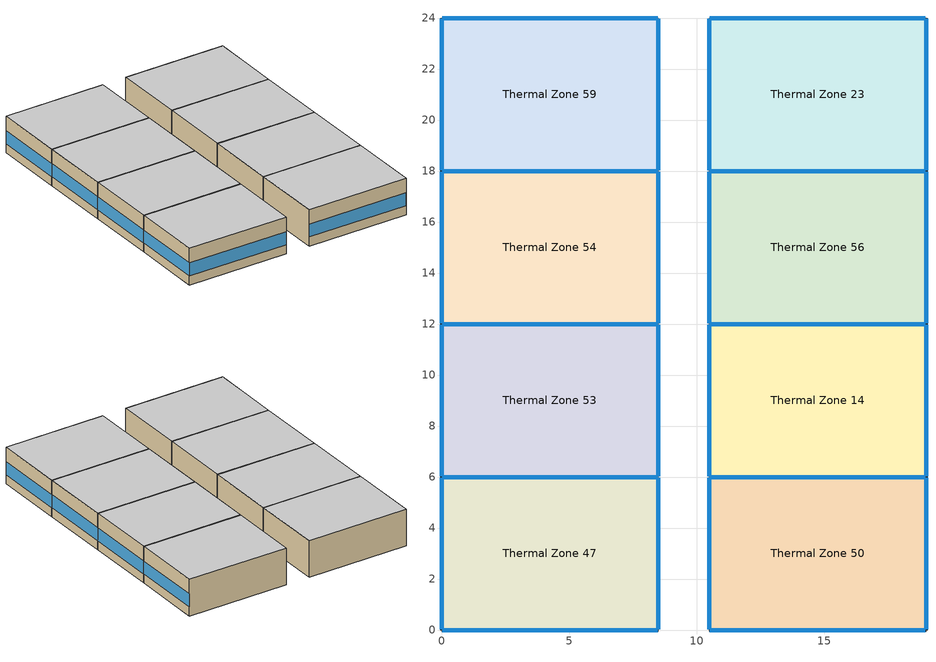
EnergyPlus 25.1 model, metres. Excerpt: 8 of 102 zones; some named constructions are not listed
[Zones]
Thermal Zone 14
 floor to Thermal Zone 33 (Typical Interior Floor): 19,12 19,6 10.5,6 10.5,12 z6.1
 wall outside (Surface 275 c tbd (R 0.8x Solar 1.0x Therm 1.0x)): 19,6 19,12 z6.1:9.14
 wall to Thermal Zone 50 (Typical Interior Wall): 10.5,6 19,6 z6.1:9.14
 wall to Thermal Zone 49 (Typical Interior Wall): 10.5,12 10.5,6 z6.1:9.14
 wall to Thermal Zone 56 (Typical Interior Wall): 19,12 10.5,12 z6.1:9.14
 window (Customized Fenestration: u=3.36): 19,6.03 19,11.97 z6.86:7.93
 window inside (Typical Interior Window): 10.53,6 18.97,6 / 10.5,11.97 10.5,6.03 / 18.97,12 10.53,12 z7.1:8.02
 ceiling to Thermal Zone 66 (Typical Interior Ceiling): 19,6 19,12 10.5,12 10.5,6 z9.14
Thermal Zone 23
 floor to Thermal Zone 38 (Typical Interior Floor): 19,24 19,18 10.5,18 10.5,24 z6.1
 wall outside (Surface 299 c tbd (R 0.8x Solar 1.0x Therm 1.0x)): 19,18 19,24 z6.1:9.14
 wall to Thermal Zone 56 (Typical Interior Wall): 10.5,18 19,18 z6.1:9.14
 wall to Thermal Zone 49 (Typical Interior Wall): 10.5,24 10.5,18 z6.1:9.14
 wall to Thermal Zone 35 (Typical Interior Wall): 19,24 10.5,24 z6.1:9.14
 window (Customized Fenestration: u=3.36): 19,18.03 19,23.97 z6.86:7.93
 window inside (Typical Interior Window): 10.53,18 18.97,18 / 10.5,23.97 10.5,18.03 / 18.97,24 10.53,24 z7.1:8.02
 ceiling to Thermal Zone 1 (Typical Interior Ceiling): 19,18 19,24 10.5,24 10.5,18 z9.14
Thermal Zone 47
 floor to Thermal Zone 17 (Typical Interior Floor): 8.5,6 8.5,0 0,0 0,6 z6.1
 wall outside (Surface 237 c tbd (R 0.8x Solar 1.0x Therm 1.0x)): 0,0 8.5,0 z6.1:9.14
 wall outside (Surface 238 c tbd (R 0.8x Solar 1.0x Therm 1.0x)): 0,6 0,0 z6.1:9.14
 wall to Thermal Zone 49 (Typical Interior Wall): 8.5,0 8.5,6 z6.1:9.14
 wall to Thermal Zone 53 (Typical Interior Wall): 8.5,6 0,6 z6.1:9.14
 window inside (Typical Interior Window): 8.5,0.03 8.5,5.97 / 8.47,6 0.03,6 z7.1:8.02
 window (Customized Fenestration: u=3.36): 0.03,0 8.47,0 / 0,5.97 0,0.03 z6.86:7.93
 ceiling to Thermal Zone 64 (Typical Interior Ceiling): 8.5,0 8.5,6 0,6 0,0 z9.14
Thermal Zone 50
 floor to Thermal Zone 16 (Typical Interior Floor): 19,6 19,0 10.5,0 10.5,6 z6.1
 wall outside (Surface 263 c tbd (R 0.8x Solar 1.0x Therm 1.0x)): 19,0 19,6 z6.1:9.14
 wall outside (Surface 264 c tbd (R 0.8x Solar 1.0x Therm 1.0x)): 10.5,0 19,0 z6.1:9.14
 wall to Thermal Zone 49 (Typical Interior Wall): 10.5,6 10.5,0 z6.1:9.14
 window (Customized Fenestration: u=3.36): 19,0.03 19,5.97 / 10.53,0 18.97,0 z6.86:7.93
 window inside (Typical Interior Window): 10.5,5.97 10.5,0.03 z7.1:8.02
 ceiling to Thermal Zone 51 (Typical Interior Ceiling): 19,0 19,6 10.5,6 10.5,0 z9.14
Thermal Zone 53
 floor to Thermal Zone 31 (Typical Interior Floor): 0,12 8.5,12 8.5,6 0,6 z6.1
 wall outside (Surface 271 c tbd (R 0.8x Solar 1.0x Therm 1.0x)): 0,12 0,6 z6.1:9.14
 wall to Thermal Zone 49 (Typical Interior Wall): 8.5,6 8.5,12 z6.1:9.14
 wall to Thermal Zone 54 (Typical Interior Wall): 8.5,12 0,12 z6.1:9.14
 window inside (Typical Interior Window): 8.5,6.03 8.5,11.97 / 8.47,12 0.03,12 z7.1:8.02
 window (Customized Fenestration: u=3.36): 0,11.97 0,6.03 z6.86:7.93
 ceiling to Thermal Zone 65 (Typical Interior Ceiling): 8.5,6 8.5,12 0,12 0,6 z9.14
Thermal Zone 54
 floor to Thermal Zone 29 (Typical Interior Floor): 8.5,18 8.5,12 0,12 0,18 z6.1
 wall outside (Surface 283 c tbd (R 0.8x Solar 1.0x Therm 1.0x)): 0,18 0,12 z6.1:9.14
 wall to Thermal Zone 49 (Typical Interior Wall): 8.5,12 8.5,18 z6.1:9.14
 wall to Thermal Zone 59 (Typical Interior Wall): 8.5,18 0,18 z6.1:9.14
 window inside (Typical Interior Window): 8.5,12.03 8.5,17.97 / 8.47,18 0.03,18 z7.1:8.02
 window (Customized Fenestration: u=3.36): 0,17.97 0,12.03 z6.86:7.93
 ceiling to Thermal Zone 60 (Typical Interior Ceiling): 8.5,12 8.5,18 0,18 0,12 z9.14
Thermal Zone 56
 floor to Thermal Zone 34 (Typical Interior Floor): 19,18 19,12 10.5,12 10.5,18 z6.1
 wall outside (Surface 287 c tbd (R 0.8x Solar 1.0x Therm 1.0x)): 19,12 19,18 z6.1:9.14
 wall to Thermal Zone 49 (Typical Interior Wall): 10.5,18 10.5,12 z6.1:9.14
 window (Customized Fenestration: u=3.36): 19,12.03 19,17.97 z6.86:7.93
 window inside (Typical Interior Window): 10.5,17.97 10.5,12.03 z7.1:8.02
 ceiling to Thermal Zone 37 (Typical Interior Ceiling): 19,12 19,18 10.5,18 10.5,12 z9.14
Thermal Zone 59
 floor to Thermal Zone 36 (Typical Interior Floor): 8.5,24 8.5,18 0,18 0,24 z6.1
 wall outside (Surface 295 c tbd (R 0.8x Solar 1.0x Therm 1.0x)): 0,24 0,18 z6.1:9.14
 wall to Thermal Zone 49 (Typical Interior Wall): 8.5,18 8.5,24 z6.1:9.14
 wall to Thermal Zone 61 (Typical Interior Wall): 8.5,24 0,24 z6.1:9.14
 window inside (Typical Interior Window): 8.5,18.03 8.5,23.97 / 8.47,24 0.03,24 z7.1:8.02
 window (Customized Fenestration: u=3.36): 0,23.97 0,18.03 z6.86:7.93
 ceiling to Thermal Zone 67 (Typical Interior Ceiling): 8.5,18 8.5,24 0,24 0,18 z9.14
[SizingPeriod:DesignDay] Day of Month=21; Dry-Bulb Temperature Range Modifier Type=DefaultMultipliers; Barometric Pressure {Pa}=100893; Rain Indicator=No; Snow Indicator=No; Daylight Saving Time Indicator=No; Begin Environment Reset Mode=FullResetAtBeginEnvironment
Name | Month | Day Type | Maximum Dry-Bulb Temperature {C} | Daily Dry-Bulb Temperature Range {deltaC} | Humidity Condition Type | Wetbulb or DewPoint at Maximum Dry-Bulb {C} | Wind Speed {m/s} | Wind Direction {deg} | Solar Model Indicator | ASHRAE Clear Sky Optical Depth for Beam Irradiance (taub) | ASHRAE Clear Sky Optical Depth for Diffuse Irradiance (taud) | Enthalpy at Maximum Dry-Bulb {J/kg} | Sky Clearness
Montreal Int'l Ann Clg 1% Condns DB=>MWB | 7 | SummerDesignDay | 28.5 | 9.3 | Wetbulb | 21.1 | 4.9 | 220 | ASHRAETau | 0.465 | 1.966
Montreal Int'l Ann Clg 1% Condns DP=>MDB | 7 | SummerDesignDay | 25.2 | 9.3 | Dewpoint | 20.7 | 4.9 | 220 | ASHRAETau | 0.465 | 1.966
Montreal Int'l Ann Clg 1% Condns Enth=>MDB | 7 | SummerDesignDay | 26.7 | 9.3 | Enthalpy |  | 4.9 | 220 | ASHRAETau | 0.465 | 1.966 | 65500
Montreal Int'l Ann Clg 1% Condns WB=>MDB | 7 | SummerDesignDay | 26.6 | 9.3 | Wetbulb | 22.2 | 4.9 | 220 | ASHRAETau | 0.465 | 1.966
Montreal Int'l Ann Clg 2% Condns DB=>MWB | 7 | SummerDesignDay | 27.1 | 9.3 | Wetbulb | 20.2 | 4.9 | 220 | ASHRAETau | 0.465 | 1.966
Montreal Int'l Ann Clg 2% Condns DP=>MDB | 7 | SummerDesignDay | 24.2 | 9.3 | Dewpoint | 19.8 | 4.9 | 220 | ASHRAETau | 0.465 | 1.966
Montreal Int'l Ann Clg 2% Condns Enth=>MDB | 7 | SummerDesignDay | 25.6 | 9.3 | Enthalpy |  | 4.9 | 220 | ASHRAETau | 0.465 | 1.966 | 62300
Montreal Int'l Ann Clg 2% Condns WB=>MDB | 7 | SummerDesignDay | 25.6 | 9.3 | Wetbulb | 21.4 | 4.9 | 220 | ASHRAETau | 0.465 | 1.966
Montreal Int'l Ann Htg 99% Condns DB | 1 | WinterDesignDay | -21.1 | 0 | Wetbulb | -21.1 | 3.9 | 260 | ASHRAEClearSky |  |  |  | 0
Montreal Int'l Ann Htg 99.6% Condns DB | 1 | WinterDesignDay | -23.7 | 0 | Wetbulb | -23.7 | 3.9 | 260 | ASHRAEClearSky |  |  |  | 0
Montreal Int'l Ann Htg Wind 99% Condns WS=>MCDB | 1 | WinterDesignDay | -7.9 | 0 | Wetbulb | -7.9 | 11.5 | 260 | ASHRAEClearSky |  |  |  | 0
Montreal Int'l Ann Htg Wind 99.6% Condns WS=>MCDB | 1 | WinterDesignDay | -5.3 | 0 | Wetbulb | -5.3 | 12.9 | 260 | ASHRAEClearSky |  |  |  | 0
Montreal Int'l Ann Hum_n 99% Condns DP=>MCDB | 1 | WinterDesignDay | -20.6 | 0 | Dewpoint | -27.9 | 3.9 | 260 | ASHRAEClearSky |  |  |  | 0
Montreal Int'l Ann Hum_n 99.6% Condns DP=>MCDB | 1 | WinterDesignDay | -23 | 0 | Dewpoint | -30.5 | 3.9 | 260 | ASHRAEClearSky |  |  |  | 0
[Coil:Cooling:DX:SingleSpeed] Availability Schedule=Always On Discrete hvac_library; Gross Rated Total Cooling Capacity {W}=Autosize; Gross Rated Sensible Heat Ratio=Autosize; Gross Rated Cooling COP {W/W}=3; Rated Air Flow Rate {m3/s}=Autosize; Rated Evaporator Fan Power Per Volume Flow Rate 2017 {W/(m3/s)}=773.3; Rated Evaporator Fan Power Per Volume Flow Rate 2023 {W/(m3/s)}=934.4; Total Cooling Capacity Function of Temperature Curve=OS:Curve:Biquadratic 9; Total Cooling Capacity Function of Flow Fraction Curve=OS:Curve:Quadratic 11; Energy Input Ratio Function of Temperature Curve=OS:Curve:Biquadratic 10; Energy Input Ratio Function of Flow Fraction Curve=OS:Curve:Quadratic 12; Part Load Fraction Correlation Curve=OS:Curve:Quadratic 13; Minimum Outdoor Dry-Bulb Temperature for Compressor Operation {C}=-25; Nominal Time for Condensate Removal to Begin {s}=0; Ratio of Initial Moisture Evaporation Rate and Steady State Latent Capacity=0; Maximum Cycling Rate {cycles/hr}=0; Latent Capacity Time Constant {s}=0; Condenser Type=AirCooled; Evaporative Condenser Effectiveness=0; Evaporative Condenser Air Flow Rate {m3/s}=Autosize; Evaporative Condenser Pump Rated Power Consumption {W}=Autosize; Crankcase Heater Capacity {W}=0; Maximum Outdoor Dry-Bulb Temperature for Crankcase Heater Operation {C}=0; Basin Heater Capacity {W/K}=0; Basin Heater Setpoint Temperature {C}=10
PTHP 1 Spd DX Clg Coil; PTHP 1 Spd DX Clg Coil 14; PTHP 1 Spd DX Clg Coil 100; PTHP 1 Spd DX Clg Coil 95; PTHP 1 Spd DX Clg Coil 99; PTHP 1 Spd DX Clg Coil 2; PTHP 1 Spd DX Clg Coil 15; PTHP 1 Spd DX Clg Coil 1; PTHP 1 Spd DX Clg Coil 3; PTHP 1 Spd DX Clg Coil 4; PTHP 1 Spd DX Clg Coil 11; PTHP 1 Spd DX Clg Coil 19; PTHP 1 Spd DX Clg Coil 16; PTHP 1 Spd DX Clg Coil 17; PTHP 1 Spd DX Clg Coil 9; PTHP 1 Spd DX Clg Coil 25; PTHP 1 Spd DX Clg Coil 18; PTHP 1 Spd DX Clg Coil 22; PTHP 1 Spd DX Clg Coil 26; PTHP 1 Spd DX Clg Coil 20; PTHP 1 Spd DX Clg Coil 21; PTHP 1 Spd DX Clg Coil 23; PTHP 1 Spd DX Clg Coil 24; PTHP 1 Spd DX Clg Coil 27; PTHP 1 Spd DX Clg Coil 34; PTHP 1 Spd DX Clg Coil 7; PTHP 1 Spd DX Clg Coil 55; PTHP 1 Spd DX Clg Coil 32; PTHP 1 Spd DX Clg Coil 57; PTHP 1 Spd DX Clg Coil 47; PTHP 1 Spd DX Clg Coil 36; PTHP 1 Spd DX Clg Coil 35; PTHP 1 Spd DX Clg Coil 41; PTHP 1 Spd DX Clg Coil 50; PTHP 1 Spd DX Clg Coil 31; PTHP 1 Spd DX Clg Coil 54; PTHP 1 Spd DX Clg Coil 13; PTHP 1 Spd DX Clg Coil 29; PTHP 1 Spd DX Clg Coil 45; PTHP 1 Spd DX Clg Coil 53; PTHP 1 Spd DX Clg Coil 42; PTHP 1 Spd DX Clg Coil 37; PTHP 1 Spd DX Clg Coil 38; PTHP 1 Spd DX Clg Coil 39; PTHP 1 Spd DX Clg Coil 58; PTHP 1 Spd DX Clg Coil 51; PTHP 1 Spd DX Clg Coil 56; PTHP 1 Spd DX Clg Coil 6; PTHP 1 Spd DX Clg Coil 40; PTHP 1 Spd DX Clg Coil 30; PTHP 1 Spd DX Clg Coil 48; PTHP 1 Spd DX Clg Coil 43; PTHP 1 Spd DX Clg Coil 44; PTHP 1 Spd DX Clg Coil 46; PTHP 1 Spd DX Clg Coil 49; PTHP 1 Spd DX Clg Coil 28; PTHP 1 Spd DX Clg Coil 52; PTHP 1 Spd DX Clg Coil 33; PTHP 1 Spd DX Clg Coil 5; PTHP 1 Spd DX Clg Coil 66; PTHP 1 Spd DX Clg Coil 84; PTHP 1 Spd DX Clg Coil 76; PTHP 1 Spd DX Clg Coil 77; PTHP 1 Spd DX Clg Coil 88; PTHP 1 Spd DX Clg Coil 72; PTHP 1 Spd DX Clg Coil 73; PTHP 1 Spd DX Clg Coil 61; PTHP 1 Spd DX Clg Coil 67; PTHP 1 Spd DX Clg Coil 71; PTHP 1 Spd DX Clg Coil 10; PTHP 1 Spd DX Clg Coil 64; PTHP 1 Spd DX Clg Coil 65; PTHP 1 Spd DX Clg Coil 75; PTHP 1 Spd DX Clg Coil 89; PTHP 1 Spd DX Clg Coil 59; PTHP 1 Spd DX Clg Coil 60; PTHP 1 Spd DX Clg Coil 85; PTHP 1 Spd DX Clg Coil 90; PTHP 1 Spd DX Clg Coil 78; PTHP 1 Spd DX Clg Coil 68; PTHP 1 Spd DX Clg Coil 12; PTHP 1 Spd DX Clg Coil 79; PTHP 1 Spd DX Clg Coil 62; PTHP 1 Spd DX Clg Coil 74; PTHP 1 Spd DX Clg Coil 63; PTHP 1 Spd DX Clg Coil 80; PTHP 1 Spd DX Clg Coil 70; PTHP 1 Spd DX Clg Coil 81; PTHP 1 Spd DX Clg Coil 69; PTHP 1 Spd DX Clg Coil 82; PTHP 1 Spd DX Clg Coil 83; PTHP 1 Spd DX Clg Coil 8; PTHP 1 Spd DX Clg Coil 86; PTHP 1 Spd DX Clg Coil 87; PTHP 1 Spd DX Clg Coil 91; PTHP 1 Spd DX Clg Coil 97; PTHP 1 Spd DX Clg Coil 101; PTHP 1 Spd DX Clg Coil 94; PTHP 1 Spd DX Clg Coil 98; PTHP 1 Spd DX Clg Coil 96; PTHP 1 Spd DX Clg Coil 92; PTHP 1 Spd DX Clg Coil 93
[Coil:Heating:Electric] Availability Schedule=Always On Discrete hvac_library; Efficiency=1; Nominal Capacity {W}=Autosize
PTHP Elec Htg Backup Coil; PTHP Elec Htg Backup Coil 14; PTHP Elec Htg Backup Coil 100; PTHP Elec Htg Backup Coil 95; PTHP Elec Htg Backup Coil 99; PTHP Elec Htg Backup Coil 2; PTHP Elec Htg Backup Coil 15; PTHP Elec Htg Backup Coil 1; PTHP Elec Htg Backup Coil 3; PTHP Elec Htg Backup Coil 4; PTHP Elec Htg Backup Coil 11; PTHP Elec Htg Backup Coil 19; PTHP Elec Htg Backup Coil 16; PTHP Elec Htg Backup Coil 17; PTHP Elec Htg Backup Coil 9; PTHP Elec Htg Backup Coil 25; PTHP Elec Htg Backup Coil 18; PTHP Elec Htg Backup Coil 22; PTHP Elec Htg Backup Coil 26; PTHP Elec Htg Backup Coil 20; PTHP Elec Htg Backup Coil 21; PTHP Elec Htg Backup Coil 23; PTHP Elec Htg Backup Coil 24; PTHP Elec Htg Backup Coil 27; PTHP Elec Htg Backup Coil 34; PTHP Elec Htg Backup Coil 7; PTHP Elec Htg Backup Coil 55; PTHP Elec Htg Backup Coil 32; PTHP Elec Htg Backup Coil 57; PTHP Elec Htg Backup Coil 47; PTHP Elec Htg Backup Coil 36; PTHP Elec Htg Backup Coil 35; PTHP Elec Htg Backup Coil 41; PTHP Elec Htg Backup Coil 50; PTHP Elec Htg Backup Coil 31; PTHP Elec Htg Backup Coil 54; PTHP Elec Htg Backup Coil 13; PTHP Elec Htg Backup Coil 29; PTHP Elec Htg Backup Coil 45; PTHP Elec Htg Backup Coil 53; PTHP Elec Htg Backup Coil 42; PTHP Elec Htg Backup Coil 37; PTHP Elec Htg Backup Coil 38; PTHP Elec Htg Backup Coil 39; PTHP Elec Htg Backup Coil 58; PTHP Elec Htg Backup Coil 51; PTHP Elec Htg Backup Coil 56; PTHP Elec Htg Backup Coil 6; PTHP Elec Htg Backup Coil 40; PTHP Elec Htg Backup Coil 30; PTHP Elec Htg Backup Coil 48; PTHP Elec Htg Backup Coil 43; PTHP Elec Htg Backup Coil 44; PTHP Elec Htg Backup Coil 46; PTHP Elec Htg Backup Coil 49; PTHP Elec Htg Backup Coil 28; PTHP Elec Htg Backup Coil 52; PTHP Elec Htg Backup Coil 33; PTHP Elec Htg Backup Coil 5; PTHP Elec Htg Backup Coil 66; PTHP Elec Htg Backup Coil 84; PTHP Elec Htg Backup Coil 76; PTHP Elec Htg Backup Coil 77; PTHP Elec Htg Backup Coil 88; PTHP Elec Htg Backup Coil 72; PTHP Elec Htg Backup Coil 73; PTHP Elec Htg Backup Coil 61; PTHP Elec Htg Backup Coil 67; PTHP Elec Htg Backup Coil 71; PTHP Elec Htg Backup Coil 10; PTHP Elec Htg Backup Coil 64; PTHP Elec Htg Backup Coil 65; PTHP Elec Htg Backup Coil 75; PTHP Elec Htg Backup Coil 89; PTHP Elec Htg Backup Coil 59; PTHP Elec Htg Backup Coil 60; PTHP Elec Htg Backup Coil 85; PTHP Elec Htg Backup Coil 90; PTHP Elec Htg Backup Coil 78; PTHP Elec Htg Backup Coil 68; PTHP Elec Htg Backup Coil 12; PTHP Elec Htg Backup Coil 79; PTHP Elec Htg Backup Coil 62; PTHP Elec Htg Backup Coil 74; PTHP Elec Htg Backup Coil 63; PTHP Elec Htg Backup Coil 80; PTHP Elec Htg Backup Coil 70; PTHP Elec Htg Backup Coil 81; PTHP Elec Htg Backup Coil 69; PTHP Elec Htg Backup Coil 82; PTHP Elec Htg Backup Coil 83; PTHP Elec Htg Backup Coil 8; PTHP Elec Htg Backup Coil 86; PTHP Elec Htg Backup Coil 87; PTHP Elec Htg Backup Coil 91; PTHP Elec Htg Backup Coil 97; PTHP Elec Htg Backup Coil 101; PTHP Elec Htg Backup Coil 94; PTHP Elec Htg Backup Coil 98; PTHP Elec Htg Backup Coil 96; PTHP Elec Htg Backup Coil 92; PTHP Elec Htg Backup Coil 93
[Schedule:Constant]
Always On Discrete hvac_library: Hourly Value=1
[Curve:Biquadratic]
Name | Coefficient1 Constant | Coefficient2 x | Coefficient3 x**2 | Coefficient4 y | Coefficient5 y**2 | Coefficient6 x*y | Minimum Value of x {BasedOnField A2} | Maximum Value of x {BasedOnField A2} | Minimum Value of y {BasedOnField A3} | Maximum Value of y {BasedOnField A3}
OS:Curve:Biquadratic 11 | 0.758746 | 0 | 0 | 0.027626 | 0.000148716 | 0 | 0 | 1 | 0 | 1
OS:Curve:Biquadratic 12 | 1.19248 | -0.0300438 | 0.00103745 | 0 | 0 | 0 | -20 | 20 | 0 | 1
OS:Curve:Biquadratic 9 | 0.42415 | 0.04426 | -0.00042 | 0.00333 | -8e-05 | -0.00021 | 17 | 22 | 13 | 46
OS:Curve:Biquadratic 10 | 1.23649 | -0.02431 | 0.00057 | -0.01434 | 0.00063 | -0.00038 | 17 | 22 | 13 | 46
[Curve:Quadratic]
Name | Coefficient1 Constant | Coefficient2 x | Coefficient3 x**2 | Minimum Value of x {BasedOnField A2} | Maximum Value of x {BasedOnField A2}
OS:Curve:Quadratic 14 | 0.84 | 0.16 | 0 | 0.5 | 1.5
OS:Curve:Quadratic 15 | 1.3824 | -0.4336 | 0.0512 | 0 | 1
OS:Curve:Quadratic 16 | 0.85 | 0.15 | 0 | 0 | 1
OS:Curve:Quadratic 11 | 0.77136 | 0.34053 | -0.11088 | 0.75918 | 1.13877
OS:Curve:Quadratic 12 | 1.2055 | -0.32953 | 0.12308 | 0.75918 | 1.13877
OS:Curve:Quadratic 13 | 0.771 | 0.229 | 0 | 0 | 1
